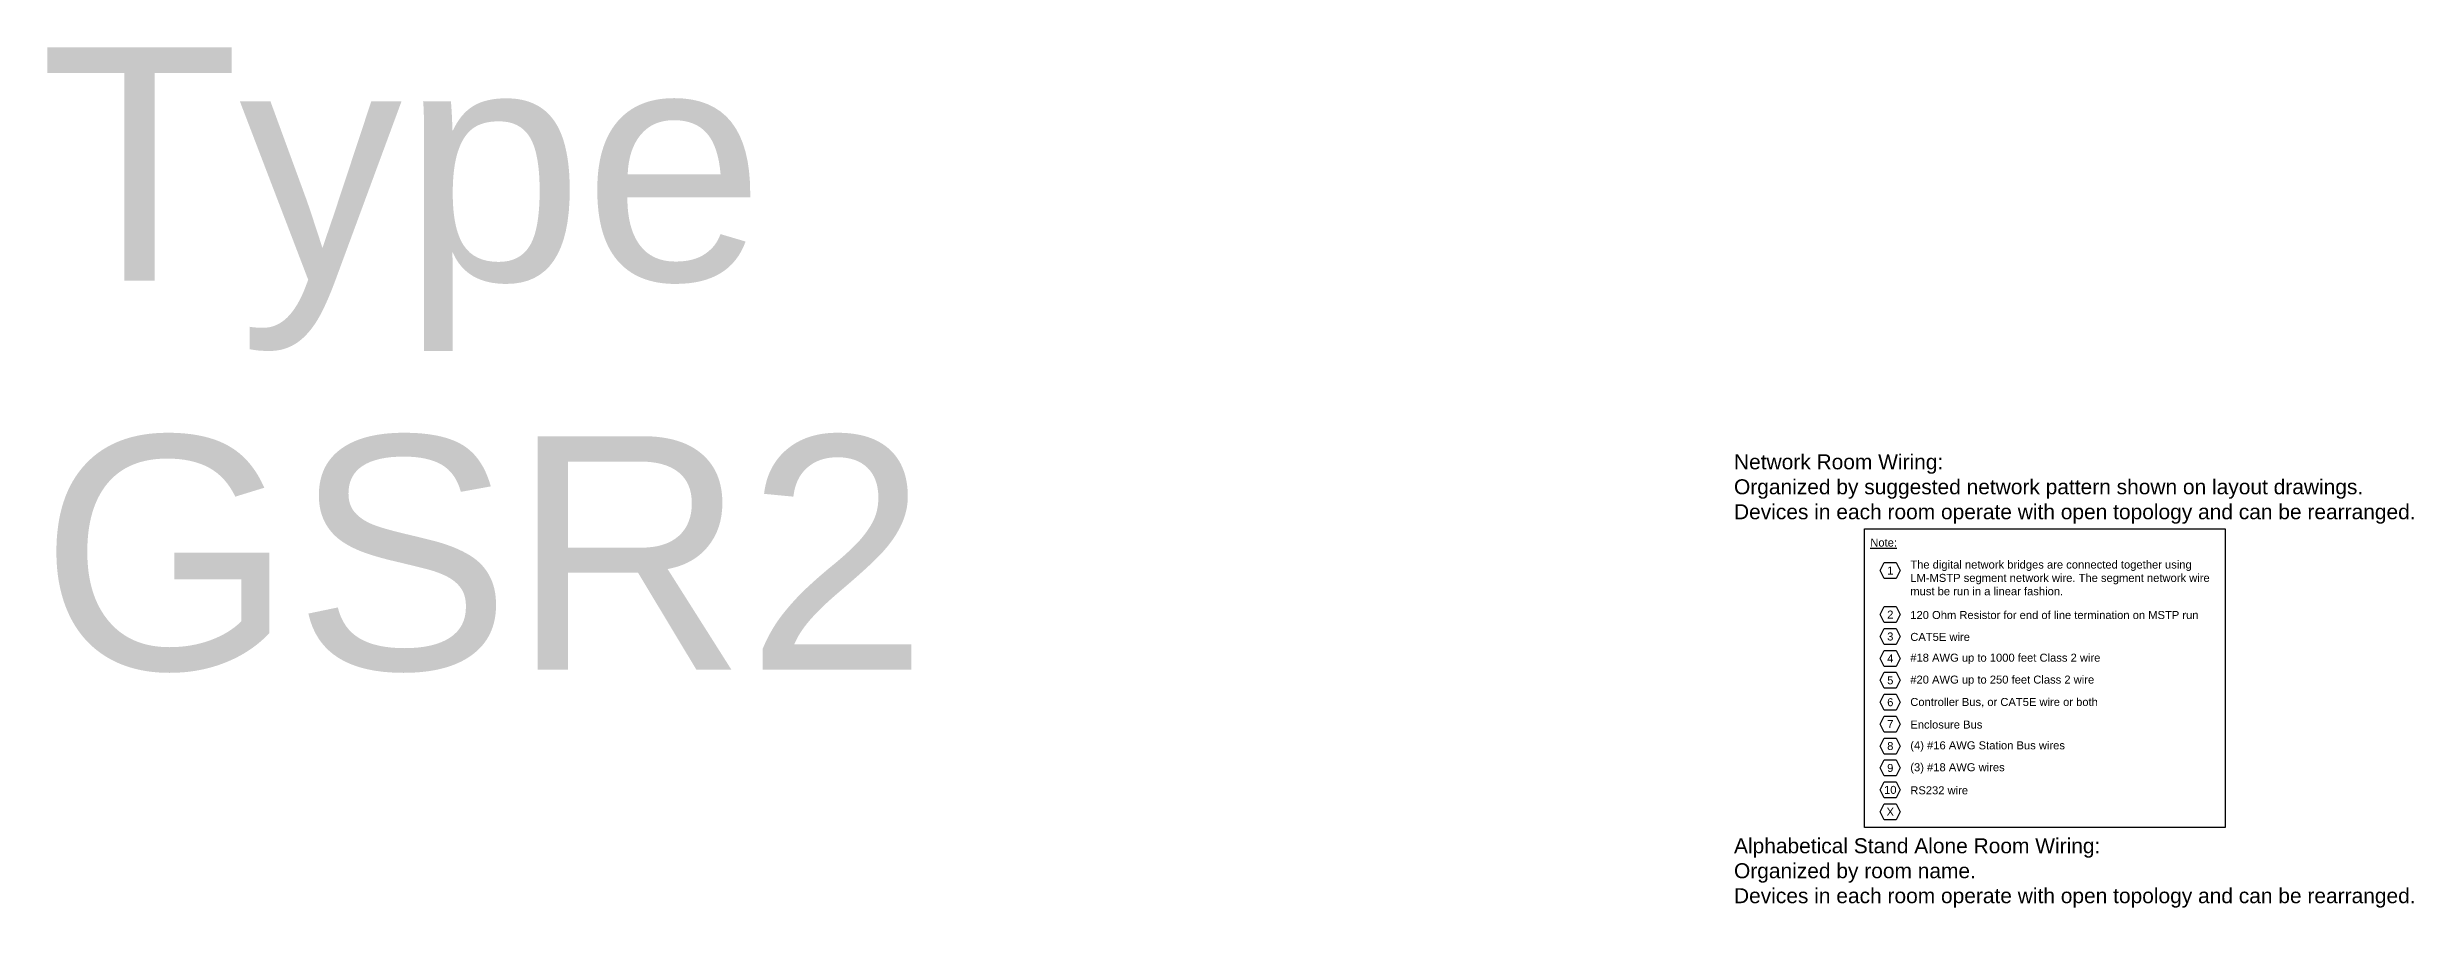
# Model space of a CAD drawing. Header units: inches. Extents: x -312 to -2, y -182 to 37.
# Drawn here: x -72.5 to -1.6, y -13.6 to 12.2 of the extents above; entities that cross this region are included whole.
import ezdxf
from ezdxf.enums import TextEntityAlignment as Align

# ---------------------------------------------------------------- set-up
doc = ezdxf.new("R2010")
doc.units = ezdxf.units.IN
doc.header["$MEASUREMENT"] = 0
doc.linetypes.add('HIDDEN', pattern=[0.375, 0.25, -0.125])
for name, color, linetype in [('_WS_120_OHM', 160, 'Continuous'), ('_WS_18_AWG', 7, 'Continuous'), ('_WS_20_AWG', 7, 'Continuous'), ('_WS_3_18_AWG', 20, 'Continuous'), ('_WS_CONTROLLER_BUS', 10, 'Continuous'), ('_WS_ENCLOSURE_BUS', 114, 'Continuous'), ('_WS_MSTP', 160, 'HIDDEN'), ('_WS_RS232', 4, 'Continuous'), ('_WS_STATION_BUS', 200, 'Continuous'), ('Riser', 7, 'Continuous'), ('Riser-CAT5E', 3, 'Continuous')]:
    doc.layers.add(name, color=color, linetype=linetype)
doc.styles.add('Arial', font='arial.ttf', dxfattribs={"height": 0.1875})
doc.styles.get("Standard").update_dxf_attribs({"font": 'arial.ttf'})

# ---------------------------------------------------------------- blocks, each defined once
blk = doc.blocks.new('_HEX_NOTE_X')
at = {"color": 0, "linetype": 'Continuous'}
for p, q in [((-0.3, 0), (-0.18, 0.24)), ((-0.18, -0.24), (-0.3, 0)), ((-0.18, 0.24), (0.18, 0.24)), ((0.18, 0.24), (0.3, 0)), ((0.3, 0), (0.18, -0.24)), ((0.18, -0.24), (-0.18, -0.24))]:
    blk.add_line(p, q, dxfattribs=at)
at = {"color": 0, "style": 'Arial'}
blk.add_text('X', height=0.24, dxfattribs=at).set_placement((0, 0), align=Align.MIDDLE_CENTER)
blk = doc.blocks.new('_HEX_NOTE_10')
at = {"color": 0, "linetype": 'Continuous'}
for p, q in [((-0.3, 0), (-0.18, 0.24)), ((-0.18, -0.24), (-0.3, 0)), ((-0.18, 0.24), (0.18, 0.24)), ((0.18, 0.24), (0.3, 0)), ((0.3, 0), (0.18, -0.24)), ((0.18, -0.24), (-0.18, -0.24))]:
    blk.add_line(p, q, dxfattribs=at)
at = {"color": 0, "style": 'Arial'}
blk.add_text('10', height=0.24, dxfattribs=at).set_placement((0, 0), align=Align.MIDDLE_CENTER)
blk = doc.blocks.new('_HEX_NOTE_2')
at = {"color": 0, "linetype": 'Continuous'}
for p, q in [((-0.3, 0), (-0.18, 0.24)), ((-0.18, -0.24), (-0.3, 0)), ((-0.18, 0.24), (0.18, 0.24)), ((0.18, 0.24), (0.3, 0)), ((0.3, 0), (0.18, -0.24)), ((0.18, -0.24), (-0.18, -0.24))]:
    blk.add_line(p, q, dxfattribs=at)
at = {"color": 0, "style": 'Arial'}
blk.add_text('2', height=0.24, dxfattribs=at).set_placement((0, 0), align=Align.MIDDLE_CENTER)
blk = doc.blocks.new('_HEX_NOTE_3')
at = {"color": 0, "linetype": 'Continuous'}
for p, q in [((-0.3, 0), (-0.18, 0.24)), ((-0.18, -0.24), (-0.3, 0)), ((-0.18, 0.24), (0.18, 0.24)), ((0.18, 0.24), (0.3, 0)), ((0.3, 0), (0.18, -0.24)), ((0.18, -0.24), (-0.18, -0.24))]:
    blk.add_line(p, q, dxfattribs=at)
at = {"color": 0, "style": 'Arial'}
blk.add_text('3', height=0.24, dxfattribs=at).set_placement((0, 0), align=Align.MIDDLE_CENTER)
blk = doc.blocks.new('_HEX_NOTE_4')
at = {"color": 0, "linetype": 'Continuous'}
for p, q in [((-0.3, 0), (-0.18, 0.24)), ((-0.18, -0.24), (-0.3, 0)), ((-0.18, 0.24), (0.18, 0.24)), ((0.18, 0.24), (0.3, 0)), ((0.3, 0), (0.18, -0.24)), ((0.18, -0.24), (-0.18, -0.24))]:
    blk.add_line(p, q, dxfattribs=at)
at = {"color": 0, "style": 'Arial'}
blk.add_text('4', height=0.24, dxfattribs=at).set_placement((0, 0), align=Align.MIDDLE_CENTER)
blk = doc.blocks.new('_HEX_NOTE_5')
at = {"color": 0, "linetype": 'Continuous'}
for p, q in [((-0.3, 0), (-0.18, 0.24)), ((-0.18, -0.24), (-0.3, 0)), ((-0.18, 0.24), (0.18, 0.24)), ((0.18, 0.24), (0.3, 0)), ((0.3, 0), (0.18, -0.24)), ((0.18, -0.24), (-0.18, -0.24))]:
    blk.add_line(p, q, dxfattribs=at)
at = {"color": 0, "style": 'Arial'}
blk.add_text('5', height=0.24, dxfattribs=at).set_placement((0, 0), align=Align.MIDDLE_CENTER)
blk = doc.blocks.new('_HEX_NOTE_6')
at = {"color": 0, "linetype": 'Continuous'}
for p, q in [((-0.3, 0), (-0.18, 0.24)), ((-0.18, -0.24), (-0.3, 0)), ((-0.18, 0.24), (0.18, 0.24)), ((0.18, 0.24), (0.3, 0)), ((0.3, 0), (0.18, -0.24)), ((0.18, -0.24), (-0.18, -0.24))]:
    blk.add_line(p, q, dxfattribs=at)
at = {"color": 0, "style": 'Arial'}
blk.add_text('6', height=0.24, dxfattribs=at).set_placement((0, 0), align=Align.MIDDLE_CENTER)
blk = doc.blocks.new('_HEX_NOTE_7')
at = {"color": 0, "linetype": 'Continuous'}
for p, q in [((-0.3, 0), (-0.18, 0.24)), ((-0.18, -0.24), (-0.3, 0)), ((-0.18, 0.24), (0.18, 0.24)), ((0.18, 0.24), (0.3, 0)), ((0.3, 0), (0.18, -0.24)), ((0.18, -0.24), (-0.18, -0.24))]:
    blk.add_line(p, q, dxfattribs=at)
at = {"color": 0, "style": 'Arial'}
blk.add_text('7', height=0.24, dxfattribs=at).set_placement((0, 0), align=Align.MIDDLE_CENTER)
blk = doc.blocks.new('_HEX_NOTE_8')
at = {"color": 0, "linetype": 'Continuous'}
for p, q in [((-0.3, 0), (-0.18, 0.24)), ((-0.18, -0.24), (-0.3, 0)), ((-0.18, 0.24), (0.18, 0.24)), ((0.18, 0.24), (0.3, 0)), ((0.3, 0), (0.18, -0.24)), ((0.18, -0.24), (-0.18, -0.24))]:
    blk.add_line(p, q, dxfattribs=at)
at = {"color": 0, "style": 'Arial'}
blk.add_text('8', height=0.24, dxfattribs=at).set_placement((0, 0), align=Align.MIDDLE_CENTER)
blk = doc.blocks.new('_HEX_NOTE_9')
at = {"color": 0, "linetype": 'Continuous'}
for p, q in [((-0.3, 0), (-0.18, 0.24)), ((-0.18, -0.24), (-0.3, 0)), ((-0.18, 0.24), (0.18, 0.24)), ((0.18, 0.24), (0.3, 0)), ((0.3, 0), (0.18, -0.24)), ((0.18, -0.24), (-0.18, -0.24))]:
    blk.add_line(p, q, dxfattribs=at)
at = {"color": 0, "style": 'Arial'}
blk.add_text('9', height=0.24, dxfattribs=at).set_placement((0, 0), align=Align.MIDDLE_CENTER)
blk = doc.blocks.new('_HEX_NOTE_1')
at = {"color": 0, "linetype": 'Continuous'}
for p, q in [((-0.3, 0), (-0.18, 0.24)), ((-0.18, -0.24), (-0.3, 0)), ((-0.18, 0.24), (0.18, 0.24)), ((0.18, 0.24), (0.3, 0)), ((0.3, 0), (0.18, -0.24)), ((0.18, -0.24), (-0.18, -0.24))]:
    blk.add_line(p, q, dxfattribs=at)
at = {"color": 0, "style": 'Arial'}
blk.add_text('1', height=0.24, dxfattribs=at).set_placement((0, 0), align=Align.MIDDLE_CENTER)

msp = doc.modelspace()

# ---------------------------------------------------------------- linework, layer by layer
msp.add_lwpolyline([(-18.04229, -2.23019), (-7.22464, -2.23019), (-7.22464, -11.20032), (-18.04229, -11.20032)], close=True)
at = {"layer": '_WS_120_OHM', "linetype": 'Continuous'}
for p, q in [((-17.56691, -4.8077), (-17.44691, -4.5677)), ((-17.44691, -5.0477), (-17.56691, -4.8077)), ((-17.44691, -4.5677), (-17.08691, -4.5677)), ((-17.08691, -4.5677), (-16.96691, -4.8077)), ((-16.96691, -4.8077), (-17.08691, -5.0477)), ((-17.08691, -5.0477), (-17.44691, -5.0477))]:
    msp.add_line(p, q, dxfattribs=at)
at = {"layer": 'Riser-CAT5E', "linetype": 'Continuous'}
for p, q in [((-17.56691, -5.46515), (-17.44691, -5.22515)), ((-17.44691, -5.70515), (-17.56691, -5.46515)), ((-17.44691, -5.22515), (-17.08691, -5.22515)), ((-17.08691, -5.22515), (-16.96691, -5.46515)), ((-16.96691, -5.46515), (-17.08691, -5.70515)), ((-17.08691, -5.70515), (-17.44691, -5.70515))]:
    msp.add_line(p, q, dxfattribs=at)

# ---------------------------------------------------------------- block references
msp.add_blockref('_HEX_NOTE_X', (-17.26691, -10.72472))
at = {"layer": '_WS_120_OHM'}
msp.add_blockref('_HEX_NOTE_2', (-17.26691, -4.8077), dxfattribs=at)
at = {"layer": '_WS_18_AWG'}
msp.add_blockref('_HEX_NOTE_4', (-17.26691, -6.12259), dxfattribs=at)
at = {"layer": '_WS_20_AWG'}
msp.add_blockref('_HEX_NOTE_5', (-17.26691, -6.78004), dxfattribs=at)
at = {"layer": '_WS_3_18_AWG'}
msp.add_blockref('_HEX_NOTE_9', (-17.26691, -9.40982), dxfattribs=at)
at = {"layer": '_WS_CONTROLLER_BUS'}
msp.add_blockref('_HEX_NOTE_6', (-17.26691, -7.43749), dxfattribs=at)
at = {"layer": '_WS_ENCLOSURE_BUS'}
msp.add_blockref('_HEX_NOTE_7', (-17.26691, -8.09493), dxfattribs=at)
at = {"layer": '_WS_MSTP'}
msp.add_blockref('_HEX_NOTE_1', (-17.26691, -3.48708), dxfattribs=at)
at = {"layer": '_WS_RS232'}
msp.add_blockref('_HEX_NOTE_10', (-17.26691, -10.06727), dxfattribs=at)
at = {"layer": '_WS_STATION_BUS'}
msp.add_blockref('_HEX_NOTE_8', (-17.26691, -8.75238), dxfattribs=at)
at = {"layer": 'Riser-CAT5E'}
msp.add_blockref('_HEX_NOTE_3', (-17.26691, -5.46515), dxfattribs=at)

# ---------------------------------------------------------------- texts
msp.add_text('%%UNote:', height=0.24).set_placement((-17.86691, -2.76708))
at = {"char_height": 0.449284, "attachment_point": 1}
for s, insert in [('Network Room Wiring:\\POrganized by suggested network pattern shown on layout drawings.\\PDevices in each room operate with open topology and can be rearranged.', (-21.95479, 0)), ('Alphabetical Stand Alone Room Wiring:\\POrganized by room name.\\PDevices in each room operate with open topology and can be rearranged.', (-21.95479, -11.51963))]:
    msp.add_mtext_dynamic_manual_height_columns(s, width=26.7906867, gutter_width=1, heights=[0], dxfattribs=dict(at, insert=insert))
at = {"layer": '_WS_120_OHM'}
msp.add_text('2', height=0.24, dxfattribs=at).set_placement((-17.26691, -4.9277), align=Align.CENTER)
at = {"layer": '_WS_120_OHM', "insert": (-16.66691, -4.82235), "char_height": 0.24, "width": 9.2357068, "attachment_point": 4}
msp.add_mtext('120 Ohm Resistor for end of line termination on MSTP run', dxfattribs=at)
at = {"layer": '_WS_20_AWG', "char_height": 0.24, "width": 9.2357068, "attachment_point": 4}
for s, insert in [('#18 AWG up to 1000 feet Class 2 wire', (-16.66691, -6.13724)), ('#20 AWG up to 250 feet Class 2 wire', (-16.66691, -6.79469))]:
    msp.add_mtext(s, dxfattribs=dict(at, insert=insert))
at = {"layer": '_WS_3_18_AWG', "insert": (-16.66691, -9.42448), "char_height": 0.24, "width": 9.2357068, "attachment_point": 4}
msp.add_mtext('(3) #18 AWG wires', dxfattribs=at)
at = {"layer": '_WS_CONTROLLER_BUS', "insert": (-16.66691, -7.45214), "char_height": 0.24, "width": 9.2357068, "attachment_point": 4}
msp.add_mtext('Controller Bus, or CAT5E wire or both', dxfattribs=at)
at = {"layer": '_WS_ENCLOSURE_BUS', "insert": (-16.66691, -8.10958), "char_height": 0.24, "width": 9.2357068, "attachment_point": 4}
msp.add_mtext('Enclosure Bus', dxfattribs=at)
at = {"layer": '_WS_MSTP', "insert": (-16.66691, -3.18708), "char_height": 0.24, "width": 9.2357068, "attachment_point": 1}
msp.add_mtext('The digital network bridges are connected together using LM-MSTP segment network wire. The segment network wire must be run in a linear fashion.', dxfattribs=at)
at = {"layer": '_WS_RS232', "insert": (-16.66691, -10.08192), "char_height": 0.24, "width": 9.2357068, "attachment_point": 4}
msp.add_mtext('RS232 wire', dxfattribs=at)
at = {"layer": '_WS_STATION_BUS', "insert": (-16.66691, -8.76703), "char_height": 0.24, "width": 9.2357068, "attachment_point": 4}
msp.add_mtext('(4) #16 AWG Station Bus wires', dxfattribs=at)
at = {"layer": 'Riser', "color": 30, "insert": (-72.76544, 2.82824), "char_height": 7, "attachment_point": 4}
msp.add_mtext_dynamic_manual_height_columns('Type \\PGSR2', width=26.7906867, gutter_width=1, heights=[0], dxfattribs=at)
at = {"layer": 'Riser-CAT5E'}
msp.add_text('3', height=0.24, dxfattribs=at).set_placement((-17.26691, -5.58515), align=Align.CENTER)
at = {"layer": 'Riser-CAT5E', "insert": (-16.66691, -5.4798), "char_height": 0.24, "width": 9.2357068, "attachment_point": 4}
msp.add_mtext('CAT5E wire', dxfattribs=at)

doc.saveas('drawing.dxf')
